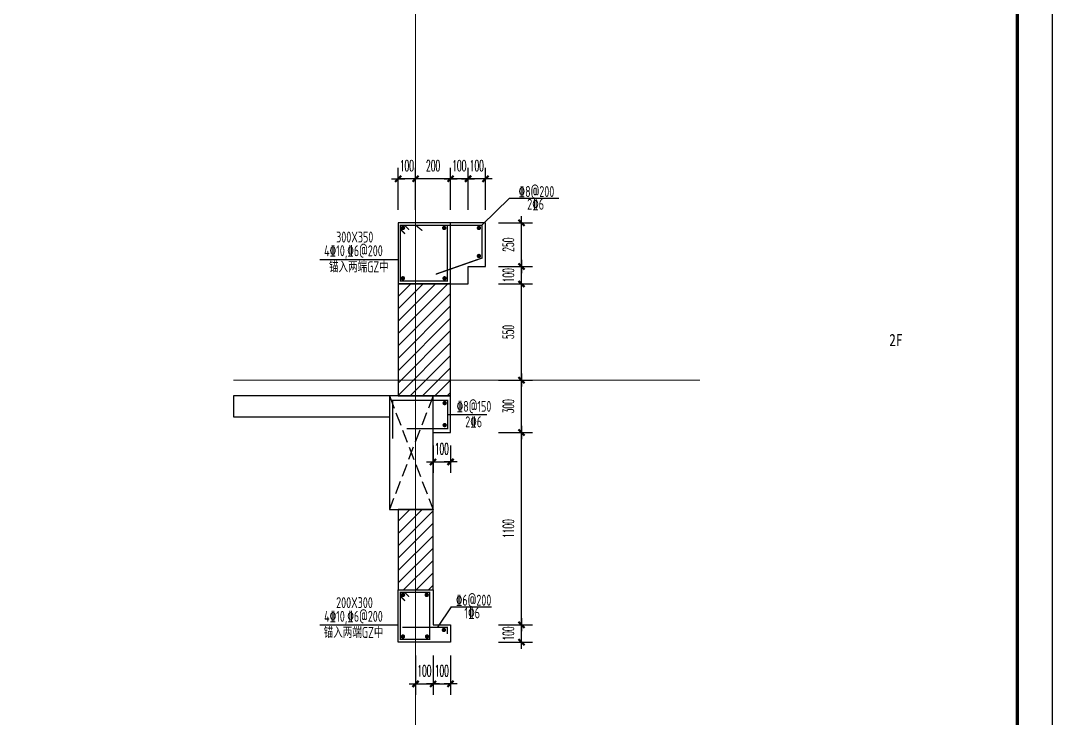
# Model space of a CAD drawing. Extents: x 169490 to 7584583, y -2399407 to 1374371.
# Drawn here: x 777946 to 783850, y 474789 to 478782 of the extents above; entities that cross this region are included whole.
import ezdxf

# ---------------------------------------------------------------- set-up
doc = ezdxf.new("R2010")
doc.units = 0
doc.header["$LTSCALE"] = 100
for name, pattern in [('ACAD_ISO10W100', [18.5, 12, -3, 0.5, -3]), ('DASH', [0.35, 0.25, -0.1]), ('DOTE', [2.42, 2, -0.2, 0.02, -0.2])]:
    doc.linetypes.add(name, pattern=pattern)
doc.layers.get('0').update_dxf_attribs({"linetype": 'CONTINUOUS'})
doc.layers.get('DEFPOINTS').update_dxf_attribs({"linetype": 'CONTINUOUS'})
for name, color, linetype in [('A-TEXT(房间)', 243, 'CONTINUOUS'), ('PUB_HATCH', 8, 'CONTINUOUS'), ('S-DETL-RBAR', 1, 'CONTINUOUS'), ('S-DETL-TEXT', 7, 'CONTINUOUS'), ('WALL', 7, 'CONTINUOUS'), ('图框', 140, 'CONTINUOUS'), ('尺寸标注', 3, 'CONTINUOUS')]:
    doc.layers.add(name, color=color, linetype=linetype)
doc.layers.add('DOTE', color=147, linetype='DOTE', lineweight=15)
doc.styles.add('DIM_FONT_T3', font='SIMPLEX', dxfattribs={"width": 0.494118, "bigfont": 'GBCBIG'})
doc.styles.add('TSSD_REIN', font='tssdeng.shx', dxfattribs={"width": 0.7, "bigfont": 'hztxt.shx'})
doc.styles.add('黑体', font='simhei.ttf', dxfattribs={"width": 0.7})
doc.dimstyles.new('DIMN100$TCH&&25', dxfattribs={"dimtxt": 63.75, "dimasz": 0.25, "dimexe": 62.5, "dimexo": 75, "dimgap": 43.125, "dimtad": 1, "dimdec": 0, "dimzin": 0, "dimdsep": 46, "dimtxsty": 'DIM_FONT_T3', "dimblk": '_DIMX', "dimcen": 0.09, "dimclrt": 7, "dimadec": 0, "dimazin": 0, "dimtfac": 1, "dimtdec": 0, "dimtix": 1, "dimtmove": 2, "dimatfit": 3, "dimldrblk": '_DIMX', "dimfxl": 10, "dimtolj": 1, "dimtzin": 0, "dimarcsym": 0})

# ---------------------------------------------------------------- blocks, each defined once
blk = doc.blocks.new('_DIMX')
blk.add_line((-150, 0), (150, 0))
at = {"const_width": 50}
blk.add_lwpolyline([(-70, -70), (70, 70)], dxfattribs=at)
blk = doc.blocks.new('*D632')
at = {"layer": 'DEFPOINTS', "color": 0, "transparency": 16777216}
for p in [(780606.4, 477624.8), (780812.2, 477624.8), (780606.4, 477374.8)]:
    blk.add_point(p, dxfattribs=at)
at = {"layer": '尺寸标注', "color": 0, "lineweight": -2, "transparency": 16777216}
for p, q in [((780681.4, 477624.8), (780874.7, 477624.8)), ((780812.2, 477375), (780812.2, 477624.5)), ((780681.4, 477374.8), (780874.7, 477374.8))]:
    blk.add_line(p, q, dxfattribs=at)
at = {"layer": '尺寸标注', "color": 0, "lineweight": -2, "transparency": 16777216, "xscale": 0.25, "yscale": 0.25, "zscale": 0.25}
for p, rotation in [((780812.2, 477624.8), 90), ((780812.2, 477374.8), 270)]:
    blk.add_blockref('_DIMX', p, dxfattribs=dict(at, rotation=rotation))
at = {"layer": '尺寸标注', "color": 7, "transparency": 16777216, "insert": (780737.2, 477499.8), "char_height": 63.75, "attachment_point": 5, "rotation": 90, "style": 'DIM_FONT_T3'}
blk.add_mtext('\\A1;250', dxfattribs=at)
blk = doc.blocks.new('*D633')
at = {"layer": 'DEFPOINTS', "color": 0, "transparency": 16777216}
for p in [(780606.4, 477374.8), (780812.2, 477374.8), (780606.4, 477274.8)]:
    blk.add_point(p, dxfattribs=at)
at = {"layer": '尺寸标注', "color": 0, "lineweight": -2, "transparency": 16777216}
for p, q in [((780681.4, 477374.8), (780874.7, 477374.8)), ((780812.2, 477375), (780812.2, 477375.3)), ((780812.2, 477274.8), (780812.2, 477374.8)), ((780681.4, 477274.8), (780874.7, 477274.8)), ((780812.2, 477274.5), (780812.2, 477274.3))]:
    blk.add_line(p, q, dxfattribs=at)
at = {"layer": '尺寸标注', "color": 0, "lineweight": -2, "transparency": 16777216, "xscale": 0.25, "yscale": 0.25, "zscale": 0.25}
for p, rotation in [((780812.2, 477374.8), 270), ((780812.2, 477274.8), 90)]:
    blk.add_blockref('_DIMX', p, dxfattribs=dict(at, rotation=rotation))
at = {"layer": '尺寸标注', "color": 7, "transparency": 16777216, "insert": (780737.2, 477324.8), "char_height": 63.75, "attachment_point": 5, "rotation": 90, "style": 'DIM_FONT_T3'}
blk.add_mtext('\\A1;100', dxfattribs=at)
blk = doc.blocks.new('*D634')
at = {"layer": 'DEFPOINTS', "color": 0, "transparency": 16777216}
for p in [(780606.4, 477274.8), (780812.2, 477274.8), (780606.4, 476724.8)]:
    blk.add_point(p, dxfattribs=at)
at = {"layer": '尺寸标注', "color": 0, "lineweight": -2, "transparency": 16777216}
for p, q in [((780681.4, 477274.8), (780874.7, 477274.8)), ((780812.2, 476725), (780812.2, 477274.5)), ((780681.4, 476724.8), (780874.7, 476724.8))]:
    blk.add_line(p, q, dxfattribs=at)
at = {"layer": '尺寸标注', "color": 0, "lineweight": -2, "transparency": 16777216, "xscale": 0.25, "yscale": 0.25, "zscale": 0.25}
for p, rotation in [((780812.2, 477274.8), 90), ((780812.2, 476724.8), 270)]:
    blk.add_blockref('_DIMX', p, dxfattribs=dict(at, rotation=rotation))
at = {"layer": '尺寸标注', "color": 7, "transparency": 16777216, "insert": (780737.2, 476999.8), "char_height": 63.75, "attachment_point": 5, "rotation": 90, "style": 'DIM_FONT_T3'}
blk.add_mtext('\\A1;550', dxfattribs=at)
blk = doc.blocks.new('*D635')
at = {"layer": 'DEFPOINTS', "color": 0, "transparency": 16777216}
for p in [(780606.4, 476724.8), (780812.2, 476724.8), (780606.4, 476424.8)]:
    blk.add_point(p, dxfattribs=at)
at = {"layer": '尺寸标注', "color": 0, "lineweight": -2, "transparency": 16777216}
for p, q in [((780681.4, 476724.8), (780874.7, 476724.8)), ((780812.2, 476425), (780812.2, 476724.5)), ((780681.4, 476424.8), (780874.7, 476424.8))]:
    blk.add_line(p, q, dxfattribs=at)
at = {"layer": '尺寸标注', "color": 0, "lineweight": -2, "transparency": 16777216, "xscale": 0.25, "yscale": 0.25, "zscale": 0.25}
for p, rotation in [((780812.2, 476724.8), 90), ((780812.2, 476424.8), 270)]:
    blk.add_blockref('_DIMX', p, dxfattribs=dict(at, rotation=rotation))
at = {"layer": '尺寸标注', "color": 7, "transparency": 16777216, "insert": (780737.2, 476574.8), "char_height": 63.75, "attachment_point": 5, "rotation": 90, "style": 'DIM_FONT_T3'}
blk.add_mtext('\\A1;300', dxfattribs=at)
blk = doc.blocks.new('*D636')
at = {"layer": 'DEFPOINTS', "color": 0, "transparency": 16777216}
for p in [(780606.4, 476424.8), (780812.2, 476424.8), (780606.4, 475324.8)]:
    blk.add_point(p, dxfattribs=at)
at = {"layer": '尺寸标注', "color": 0, "lineweight": -2, "transparency": 16777216}
for p, q in [((780681.4, 476424.8), (780874.7, 476424.8)), ((780812.2, 475325), (780812.2, 476424.5)), ((780681.4, 475324.8), (780874.7, 475324.8))]:
    blk.add_line(p, q, dxfattribs=at)
at = {"layer": '尺寸标注', "color": 0, "lineweight": -2, "transparency": 16777216, "xscale": 0.25, "yscale": 0.25, "zscale": 0.25}
for p, rotation in [((780812.2, 476424.8), 90), ((780812.2, 475324.8), 270)]:
    blk.add_blockref('_DIMX', p, dxfattribs=dict(at, rotation=rotation))
at = {"layer": '尺寸标注', "color": 7, "transparency": 16777216, "insert": (780737.2, 475874.8), "char_height": 63.75, "attachment_point": 5, "rotation": 90, "style": 'DIM_FONT_T3'}
blk.add_mtext('\\A1;1100', dxfattribs=at)
blk = doc.blocks.new('*D637')
at = {"layer": 'DEFPOINTS', "color": 0, "transparency": 16777216}
for p in [(780606.4, 475324.8), (780812.2, 475324.8), (780606.4, 475224.8)]:
    blk.add_point(p, dxfattribs=at)
at = {"layer": '尺寸标注', "color": 0, "lineweight": -2, "transparency": 16777216}
for p, q in [((780681.4, 475324.8), (780874.7, 475324.8)), ((780812.2, 475325), (780812.2, 475325.3)), ((780812.2, 475224.8), (780812.2, 475324.8)), ((780681.4, 475224.8), (780874.7, 475224.8)), ((780812.2, 475224.5), (780812.2, 475224.3))]:
    blk.add_line(p, q, dxfattribs=at)
at = {"layer": '尺寸标注', "color": 0, "lineweight": -2, "transparency": 16777216, "xscale": 0.25, "yscale": 0.25, "zscale": 0.25}
for p, rotation in [((780812.2, 475324.8), 270), ((780812.2, 475224.8), 90)]:
    blk.add_blockref('_DIMX', p, dxfattribs=dict(at, rotation=rotation))
at = {"layer": '尺寸标注', "color": 7, "transparency": 16777216, "insert": (780737.2, 475274.8), "char_height": 63.75, "attachment_point": 5, "rotation": 90, "style": 'DIM_FONT_T3'}
blk.add_mtext('\\A1;100', dxfattribs=at)
blk = doc.blocks.new('*D638')
at = {"layer": 'DEFPOINTS', "color": 0, "transparency": 16777216}
for p in [(780306.4, 476424.8), (780406.4, 476424.8), (780406.4, 476256.3)]:
    blk.add_point(p, dxfattribs=at)
at = {"layer": '尺寸标注', "color": 0, "lineweight": -2, "transparency": 16777216}
for p, q in [((780306.4, 476349.8), (780306.4, 476193.8)), ((780406.4, 476349.8), (780406.4, 476193.8)), ((780306.1, 476256.3), (780305.9, 476256.3)), ((780306.4, 476256.3), (780406.4, 476256.3)), ((780406.6, 476256.3), (780406.9, 476256.3))]:
    blk.add_line(p, q, dxfattribs=at)
at = {"layer": '尺寸标注', "color": 0, "lineweight": -2, "transparency": 16777216, "xscale": 0.25, "yscale": 0.25, "zscale": 0.25}
blk.add_blockref('_DIMX', (780306.4, 476256.3), dxfattribs=at)
at = {"layer": '尺寸标注', "color": 0, "lineweight": -2, "transparency": 16777216, "xscale": 0.25, "yscale": 0.25, "zscale": 0.25, "rotation": 180}
blk.add_blockref('_DIMX', (780406.4, 476256.3), dxfattribs=at)
at = {"layer": '尺寸标注', "color": 7, "transparency": 16777216, "insert": (780356.4, 476331.3), "char_height": 63.75, "attachment_point": 5, "style": 'DIM_FONT_T3'}
blk.add_mtext('\\A1;100', dxfattribs=at)
blk = doc.blocks.new('gghhhh')
at = {"layer": 'S-DETL-RBAR', "const_width": 7.5}
blk.add_lwpolyline([(5811284.9, -2287289.6), (5811452.4, -2287289.6), (5811452.4, -2287559.4), (5811284.9, -2287559.4)], close=True, dxfattribs=at)
for points in [[(5811284.9, -2287312.6), (5811310.9, -2287338.6)], [(5811333.8, -2287315.6), (5811307.9, -2287289.6)], [(5811552.7, -2287529.3), (5811552.7, -2287490.4), (5811295.3, -2287490.4)]]:
    blk.add_lwpolyline(points, dxfattribs=at)
at = {"layer": 'S-DETL-RBAR', "const_width": 12.5}
for points in [[(5811293.2, -2287305.4, 1), (5811305.7, -2287305.4, 1)], [(5811428.8, -2287305.4, 1), (5811441.3, -2287305.4, 1)], [(5811527.3, -2287505.9, 1), (5811539.8, -2287505.9, 1)], [(5811292.7, -2287543.4, 1), (5811305.2, -2287543.4, 1)], [(5811430.9, -2287543.4, 1), (5811443.4, -2287543.4, 1)]]:
    blk.add_lwpolyline(points, format="xyb", close=True, dxfattribs=at)
at = {"layer": 'S-DETL-TEXT'}
for p, q in [((5811575.7, -2287372.9), (5811497.1, -2287490.4)), ((5811575.7, -2287372.9), (5811805, -2287372.9)), ((5810822.9, -2287476.9), (5811220.6, -2287476.9)), ((5810822.9, -2287476.9), (5811271.5, -2287476.9))]:
    blk.add_line(p, q, dxfattribs=at)
at = {"layer": 'S-DETL-TEXT', "style": 'TSSD_REIN', "width": 0.7}
for s, p in [('200X300', (5810917, -2287380.5, 3.7)), ('%%1326@200', (5811601.9, -2287366.6, 3.7)), ('4%%13210,%%1326@200', (5810848.2, -2287458.9, 3.7)), ('1%%1326', (5811651.2, -2287439.4, 3.7)), ('锚入两端GZ中', (5810845.6, -2287551.2))]:
    blk.add_text(s, height=62.5, dxfattribs=at).set_placement(p)
blk = doc.blocks.new('*D652')
at = {"layer": 'DEFPOINTS', "color": 0, "transparency": 16777216}
for p in [(780306.4, 475224.8), (780406.4, 475224.8), (780406.4, 474986.5)]:
    blk.add_point(p, dxfattribs=at)
at = {"layer": '尺寸标注', "color": 0, "lineweight": -2, "transparency": 16777216}
for p, q in [((780306.4, 475149.8), (780306.4, 474924)), ((780406.4, 475149.8), (780406.4, 474924)), ((780306.1, 474986.5), (780305.9, 474986.5)), ((780306.4, 474986.5), (780406.4, 474986.5)), ((780406.6, 474986.5), (780406.9, 474986.5))]:
    blk.add_line(p, q, dxfattribs=at)
at = {"layer": '尺寸标注', "color": 0, "lineweight": -2, "transparency": 16777216, "xscale": 0.25, "yscale": 0.25, "zscale": 0.25}
blk.add_blockref('_DIMX', (780306.4, 474986.5), dxfattribs=at)
at = {"layer": '尺寸标注', "color": 0, "lineweight": -2, "transparency": 16777216, "xscale": 0.25, "yscale": 0.25, "zscale": 0.25, "rotation": 180}
blk.add_blockref('_DIMX', (780406.4, 474986.5), dxfattribs=at)
at = {"layer": '尺寸标注', "color": 7, "transparency": 16777216, "insert": (780356.4, 475061.5), "char_height": 63.75, "attachment_point": 5, "style": 'DIM_FONT_T3'}
blk.add_mtext('\\A1;100', dxfattribs=at)
blk = doc.blocks.new('*D653')
at = {"layer": 'DEFPOINTS', "color": 0, "transparency": 16777216}
for p in [(780206.4, 475224.8), (780306.4, 475224.8), (780306.4, 474986.5)]:
    blk.add_point(p, dxfattribs=at)
at = {"layer": '尺寸标注', "color": 0, "lineweight": -2, "transparency": 16777216}
for p, q in [((780206.4, 475149.8), (780206.4, 474924)), ((780306.4, 475149.8), (780306.4, 474924)), ((780206.1, 474986.5), (780205.9, 474986.5)), ((780206.4, 474986.5), (780306.4, 474986.5)), ((780306.6, 474986.5), (780306.9, 474986.5))]:
    blk.add_line(p, q, dxfattribs=at)
at = {"layer": '尺寸标注', "color": 0, "lineweight": -2, "transparency": 16777216, "xscale": 0.25, "yscale": 0.25, "zscale": 0.25}
blk.add_blockref('_DIMX', (780206.4, 474986.5), dxfattribs=at)
at = {"layer": '尺寸标注', "color": 0, "lineweight": -2, "transparency": 16777216, "xscale": 0.25, "yscale": 0.25, "zscale": 0.25, "rotation": 180}
blk.add_blockref('_DIMX', (780306.4, 474986.5), dxfattribs=at)
at = {"layer": '尺寸标注', "color": 7, "transparency": 16777216, "insert": (780256.4, 475061.5), "char_height": 63.75, "attachment_point": 5, "style": 'DIM_FONT_T3'}
blk.add_mtext('\\A1;100', dxfattribs=at)
blk = doc.blocks.new('*D654')
at = {"layer": 'DEFPOINTS', "color": 0, "transparency": 16777216}
for p in [(780506.4, 477877), (780506.4, 477624.8), (780606.4, 477624.8)]:
    blk.add_point(p, dxfattribs=at)
at = {"layer": '尺寸标注', "color": 0, "lineweight": -2, "transparency": 16777216}
for p, q in [((780506.4, 477699.8), (780506.4, 477939.5)), ((780606.4, 477699.8), (780606.4, 477939.5)), ((780506.1, 477877), (780505.9, 477877)), ((780606.4, 477877), (780506.4, 477877)), ((780606.6, 477877), (780606.9, 477877))]:
    blk.add_line(p, q, dxfattribs=at)
at = {"layer": '尺寸标注', "color": 0, "lineweight": -2, "transparency": 16777216, "xscale": 0.25, "yscale": 0.25, "zscale": 0.25}
blk.add_blockref('_DIMX', (780506.4, 477877), dxfattribs=at)
at = {"layer": '尺寸标注', "color": 0, "lineweight": -2, "transparency": 16777216, "xscale": 0.25, "yscale": 0.25, "zscale": 0.25, "rotation": 180}
blk.add_blockref('_DIMX', (780606.4, 477877), dxfattribs=at)
at = {"layer": '尺寸标注', "color": 7, "transparency": 16777216, "insert": (780556.4, 477952), "char_height": 63.75, "attachment_point": 5, "style": 'DIM_FONT_T3'}
blk.add_mtext('\\A1;100', dxfattribs=at)
blk = doc.blocks.new('*D655')
at = {"layer": 'DEFPOINTS', "color": 0, "transparency": 16777216}
for p in [(780106.4, 477877), (780106.4, 477624.8), (780206.4, 477624.8)]:
    blk.add_point(p, dxfattribs=at)
at = {"layer": '尺寸标注', "color": 0, "lineweight": -2, "transparency": 16777216}
for p, q in [((780106.4, 477699.8), (780106.4, 477939.5)), ((780206.4, 477699.8), (780206.4, 477939.5)), ((780106.1, 477877), (780105.9, 477877)), ((780206.4, 477877), (780106.4, 477877)), ((780206.6, 477877), (780206.9, 477877))]:
    blk.add_line(p, q, dxfattribs=at)
at = {"layer": '尺寸标注', "color": 0, "lineweight": -2, "transparency": 16777216, "xscale": 0.25, "yscale": 0.25, "zscale": 0.25}
blk.add_blockref('_DIMX', (780106.4, 477877), dxfattribs=at)
at = {"layer": '尺寸标注', "color": 0, "lineweight": -2, "transparency": 16777216, "xscale": 0.25, "yscale": 0.25, "zscale": 0.25, "rotation": 180}
blk.add_blockref('_DIMX', (780206.4, 477877), dxfattribs=at)
at = {"layer": '尺寸标注', "color": 7, "transparency": 16777216, "insert": (780156.4, 477952), "char_height": 63.75, "attachment_point": 5, "style": 'DIM_FONT_T3'}
blk.add_mtext('\\A1;100', dxfattribs=at)
blk = doc.blocks.new('*D656')
at = {"layer": 'DEFPOINTS', "color": 0, "transparency": 16777216}
for p in [(780206.4, 477877), (780206.4, 477624.8), (780406.4, 477624.8)]:
    blk.add_point(p, dxfattribs=at)
at = {"layer": '尺寸标注', "color": 0, "lineweight": -2, "transparency": 16777216}
for p, q in [((780206.4, 477699.8), (780206.4, 477939.5)), ((780406.4, 477699.8), (780406.4, 477939.5)), ((780406.1, 477877), (780206.6, 477877))]:
    blk.add_line(p, q, dxfattribs=at)
at = {"layer": '尺寸标注', "color": 0, "lineweight": -2, "transparency": 16777216, "xscale": 0.25, "yscale": 0.25, "zscale": 0.25, "rotation": 180}
blk.add_blockref('_DIMX', (780206.4, 477877), dxfattribs=at)
at = {"layer": '尺寸标注', "color": 0, "lineweight": -2, "transparency": 16777216, "xscale": 0.25, "yscale": 0.25, "zscale": 0.25}
blk.add_blockref('_DIMX', (780406.4, 477877), dxfattribs=at)
at = {"layer": '尺寸标注', "color": 7, "transparency": 16777216, "insert": (780306.4, 477952), "char_height": 63.75, "attachment_point": 5, "style": 'DIM_FONT_T3'}
blk.add_mtext('\\A1;200', dxfattribs=at)
blk = doc.blocks.new('*D657')
at = {"layer": 'DEFPOINTS', "color": 0, "transparency": 16777216}
for p in [(780406.4, 477877), (780406.4, 477624.8), (780506.4, 477624.8)]:
    blk.add_point(p, dxfattribs=at)
at = {"layer": '尺寸标注', "color": 0, "lineweight": -2, "transparency": 16777216}
for p, q in [((780406.4, 477699.8), (780406.4, 477939.5)), ((780506.4, 477699.8), (780506.4, 477939.5)), ((780406.1, 477877), (780405.9, 477877)), ((780506.4, 477877), (780406.4, 477877)), ((780506.6, 477877), (780506.9, 477877))]:
    blk.add_line(p, q, dxfattribs=at)
at = {"layer": '尺寸标注', "color": 0, "lineweight": -2, "transparency": 16777216, "xscale": 0.25, "yscale": 0.25, "zscale": 0.25}
blk.add_blockref('_DIMX', (780406.4, 477877), dxfattribs=at)
at = {"layer": '尺寸标注', "color": 0, "lineweight": -2, "transparency": 16777216, "xscale": 0.25, "yscale": 0.25, "zscale": 0.25, "rotation": 180}
blk.add_blockref('_DIMX', (780506.4, 477877), dxfattribs=at)
at = {"layer": '尺寸标注', "color": 7, "transparency": 16777216, "insert": (780456.4, 477952), "char_height": 63.75, "attachment_point": 5, "style": 'DIM_FONT_T3'}
blk.add_mtext('\\A1;100', dxfattribs=at)

msp = doc.modelspace()

# ---------------------------------------------------------------- hatches: boundary and pattern name
at = {"layer": 'PUB_HATCH'}
h = msp.add_hatch(dxfattribs=at)
h.set_pattern_fill('普通砖', color=256, scale=20, style=0)
h.set_pattern_definition([(45, (-524144.257, -154730.44), (-35.3553532, 35.3553532), [])])
h.paths.add_polyline_path([(780406.4, 477274.8), (780106.4, 477274.8), (780106.4, 476634.8), (780406.4, 476634.8)])
h = msp.add_hatch(dxfattribs=at)
h.set_pattern_fill('普通砖', color=256, scale=20, style=0)
h.set_pattern_definition([(45, (-535374.65, -154730.44), (-35.3553532, 35.3553532), [])])
h.paths.add_polyline_path([(780106.4, 475524.8), (780306.4, 475524.8), (780306.4, 475984.8), (780106.4, 475984.8)])

# ---------------------------------------------------------------- linework, layer by layer
at = {"layer": 'DOTE', "linetype": 'ACAD_ISO10W100', "ltscale": 100}
for p, q in [((780206.4, 485424.8), (780206.4, 471224.8)), ((779164.6, 476724.8), (781833.5, 476724.8))]:
    msp.add_line(p, q, dxfattribs=at)
at = {"layer": 'S-DETL-RBAR', "const_width": 7.5}
msp.add_lwpolyline([(780119.7, 477611.2), (780387.2, 477611.2), (780387.2, 477291.5), (780119.7, 477291.5)], close=True, dxfattribs=at)
for points in [[(780119.7, 477588.3), (780145.7, 477562.3)], [(780168.7, 477585.3), (780142.7, 477611.2)], [(780321.4, 477330.6), (780586.1, 477423.3), (780585.6, 477611.2), (780206.4, 477611.2), (780245, 477579.9)], [(780075.3, 476389.5), (780075.3, 476609.2), (780390.7, 476609.2), (780390.7, 476446.3), (780155.1, 476446.3)]]:
    msp.add_lwpolyline(points, dxfattribs=at)
at = {"layer": 'S-DETL-RBAR', "const_width": 12.5}
for points in [[(780128, 477595.4, 1), (780140.5, 477595.4, 1)], [(780363.6, 477595.4, 1), (780376.1, 477595.4, 1)], [(780562.5, 477595.4, 1), (780575, 477595.4, 1)], [(780562.5, 477435.1, 1), (780575, 477435.1, 1)], [(780127.5, 477307.5, 1), (780140, 477307.5, 1)], [(780365.7, 477307.5, 1), (780378.2, 477307.5, 1)], [(780366.4, 476593.4, 1), (780378.9, 476593.4, 1)], [(780366.4, 476467.4, 1), (780378.9, 476467.4, 1)]]:
    msp.add_lwpolyline(points, format="xyb", close=True, dxfattribs=at)
at = {"layer": 'S-DETL-TEXT'}
for p, q in [((780585.6, 477611.2), (780742.7, 477766.3)), ((780742.7, 477766.3), (781025.5, 477766.3)), ((779657.8, 477415.8), (780055.5, 477415.8)), ((779657.8, 477415.8), (780106.4, 477415.8)), ((780390.7, 476527.7), (780614, 476527.7))]:
    msp.add_line(p, q, dxfattribs=at)
at = {"layer": 'WALL'}
for p, q in [((780406.4, 477274.8), (780406.4, 477624.8)), ((780406.4, 476634.8), (779164.6, 476634.8)), ((779164.6, 476634.8), (779164.6, 476514.8)), ((780056.4, 476634.8), (780056.4, 475984.8)), ((780306.4, 475984.8), (780306.4, 476634.8)), ((780406.4, 476424.8), (780406.4, 476634.8)), ((779164.6, 476514.8), (780056.4, 476514.8)), ((780306.4, 476424.8), (780406.4, 476424.8)), ((780056.4, 475984.8), (780306.4, 475984.8))]:
    msp.add_line(p, q, dxfattribs=at)
at = {"layer": 'WALL', "linetype": 'DASH', "ltscale": 3}
for p, q in [((780306.4, 476634.8), (780056.4, 475984.8)), ((780056.4, 476634.8), (780306.4, 475984.8))]:
    msp.add_line(p, q, dxfattribs=at)
at = {"layer": 'WALL'}
for points in [[(780606.4, 477624.8), (780106.4, 477624.8), (780106.4, 477274.8), (780506.4, 477274.8), (780506.4, 477374.8), (780606.4, 477374.8), (780606.4, 477624.8)], [(780406.4, 475224.8), (780106.4, 475224.8), (780106.4, 475524.8), (780306.4, 475524.8), (780306.4, 475324.8), (780406.4, 475324.8), (780406.4, 475224.8)]]:
    msp.add_lwpolyline(points, dxfattribs=at)
for points in [[(780406.4, 477274.8), (780106.4, 477274.8), (780106.4, 476634.8), (780406.4, 476634.8)], [(780106.4, 475524.8), (780306.4, 475524.8), (780306.4, 475984.8), (780106.4, 475984.8)]]:
    msp.add_lwpolyline(points, close=True, dxfattribs=at)
at = {"layer": '图框'}
msp.add_lwpolyline([(771969.8, 488385.4), (771969.8, 467365.4), (783849.8, 467365.4), (783849.8, 488385.4)], close=True, dxfattribs=at)
at = {"layer": '图框', "const_width": 20}
msp.add_lwpolyline([(772169.8, 487885.4), (772169.8, 467565.4), (783649.8, 467565.4), (783649.8, 487885.4)], close=True, dxfattribs=at)

# ---------------------------------------------------------------- block references
at = {"layer": 'S-DETL-RBAR'}
msp.add_blockref('gghhhh', (-5031165.2, 2762800.8), dxfattribs=at)

# ---------------------------------------------------------------- texts
at = {"layer": 'A-TEXT(房间)', "style": '黑体', "width": 0.8}
msp.add_text('2F', height=70, dxfattribs=at).set_placement((782916.4, 476919.3))
at = {"layer": 'S-DETL-TEXT', "style": 'TSSD_REIN', "width": 0.7}
for s, p in [('%%1328@200', (780795.7, 477772.6, 3.7)), ('2%%1326', (780844.9, 477699.8, 3.7)), ('300X350', (779751.8, 477512.1, 3.7)), ('4%%13210,%%1326@200', (779683, 477433.7, 3.7)), ('锚入两端GZ中', (779710.5, 477341.4)), ('%%1328@150', (780441.3, 476543.4)), ('2%%1326', (780490.5, 476454.9))]:
    msp.add_text(s, height=62.5, dxfattribs=at).set_placement(p)

# ---------------------------------------------------------------- dimensions: what is measured, and where the dimension line sits
at = {"layer": '尺寸标注'}
for base, p1, p2, picture, middle in [((780106.4, 477877), (780206.4, 477624.8), (780106.4, 477624.8), '*D655', (780156.4, 477952)), ((780206.4, 477877), (780406.4, 477624.8), (780206.4, 477624.8), '*D656', (780306.4, 477952)), ((780406.4, 477877), (780506.4, 477624.8), (780406.4, 477624.8), '*D657', (780456.4, 477952)), ((780506.4, 477877), (780606.4, 477624.8), (780506.4, 477624.8), '*D654', (780556.4, 477952))]:
    dim = msp.add_linear_dim(base=base, p1=p1, p2=p2, dimstyle='DIMN100$TCH&&25', dxfattribs=at)
    dim.commit()
    dim.dimension.update_dxf_attribs({"geometry": picture, "text_midpoint": middle})
for p1, p2, distance, picture, middle in [((780606.4, 477374.8), (780606.4, 477624.8), -205.9, '*D632', (780737.2, 477499.8)), ((780606.4, 477274.8), (780606.4, 477374.8), -205.9, '*D633', (780737.2, 477324.8)), ((780606.4, 476724.8), (780606.4, 477274.8), -205.9, '*D634', (780737.2, 476999.8)), ((780606.4, 476424.8), (780606.4, 476724.8), -205.9, '*D635', (780737.2, 476574.8)), ((780306.4, 476424.8), (780406.4, 476424.8), -168.5, '*D638', (780356.4, 476331.3)), ((780606.4, 475324.8), (780606.4, 476424.8), -205.9, '*D636', (780737.2, 475874.8)), ((780606.4, 475224.8), (780606.4, 475324.8), -205.9, '*D637', (780737.2, 475274.8)), ((780206.4, 475224.8), (780306.4, 475224.8), -238.2, '*D653', (780256.4, 475061.5)), ((780306.4, 475224.8), (780406.4, 475224.8), -238.2, '*D652', (780356.4, 475061.5))]:
    dim = msp.add_aligned_dim(p1=p1, p2=p2, distance=distance, dimstyle='DIMN100$TCH&&25', dxfattribs=at)
    dim.commit()
    dim.dimension.update_dxf_attribs({"geometry": picture, "text_midpoint": middle})

doc.saveas('drawing.dxf')
